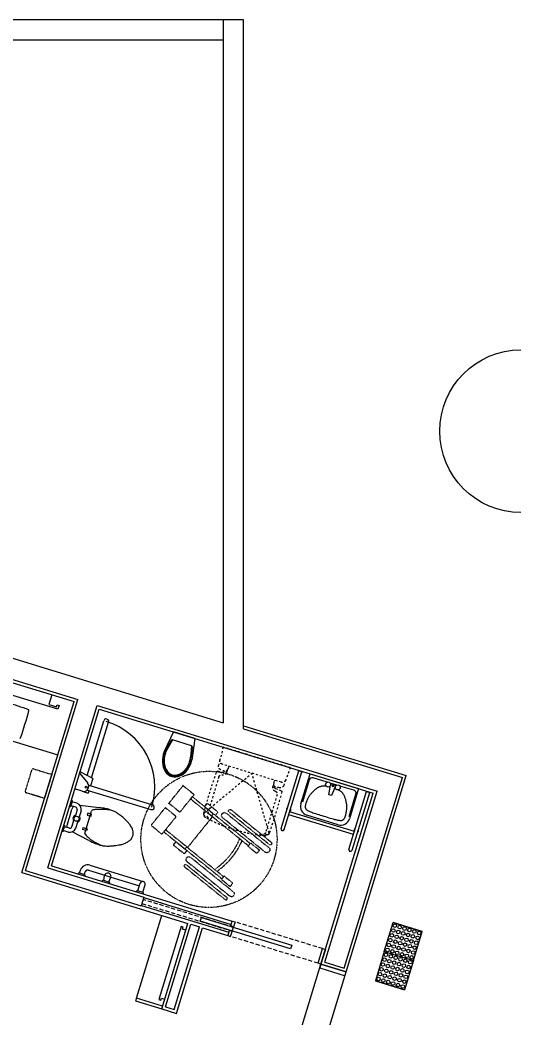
# Model space of a CAD drawing. Header units: millimetres. Extents: x -7718 to 414843, y 91724 to 341395.
# Drawn here: x 188850 to 193715, y 231889 to 241709 of the extents above; entities that cross this region are included whole.
import ezdxf

# ---------------------------------------------------------------- set-up
doc = ezdxf.new("R2010")
doc.units = ezdxf.units.MM
doc.header["$LTSCALE"] = 200
doc.header["$MEASUREMENT"] = 0
for name, pattern in [('H0', [0.3, 0.2, -0.1]), ('HIDDEN', [2, 1, -1]), ('HIDDEN2', [0.188, 0.125, -0.063])]:
    doc.linetypes.add(name, pattern=pattern)
doc.layers.add('e-plan', color=9, linetype='CONTINUOUS')

msp = doc.modelspace()

# ---------------------------------------------------------------- linework, layer by layer
at = {"layer": 'e-plan'}
for p, q in [((190852.6, 241708.6), (168702.6, 241708.6)), ((190852.6, 241708.6), (190852.6, 234794.3)), ((191052.6, 241708.6), (190852.6, 241708.6)), ((191052.6, 234733.1), (191052.6, 241708.6)), ((190852.6, 241508.6), (168702.6, 241508.6)), ((182976.3, 237202.3), (190852.6, 234794.3)), ((182976.3, 237202.3), (190852.6, 234794.3)), ((187431.5, 235631.1), (189420.7, 235022.9)), ((187451.4, 235593.6), (189383.2, 235003)), ((189223.8, 234926.3), (187473.7, 235461.3)), ((187290.6, 235067.6), (189222.4, 234477)), ((188868.6, 233319.9), (189383.2, 235003)), ((188906.1, 233339.8), (189420.7, 235022.9)), ((189163.2, 235070.2), (189134, 234974.6)), ((189123.7, 233367.4), (189611.9, 234964.4)), ((189134, 234974.6), (189210.5, 234951.2)), ((189161.1, 233387.3), (189631.8, 234927)), ((189210.5, 234951.2), (189216.4, 234970.4)), ((189216.4, 234970.4), (189235.5, 234964.5)), ((189235.5, 234964.5), (189223.8, 234926.3)), ((189611.9, 234964.4), (192366.1, 234122.4)), ((189631.8, 234927), (192328.6, 234102.5)), ((190363.4, 234703.3), (190269.7, 234510.6, 0)), ((190573.8, 234639), (190363.4, 234703.3)), ((191052.6, 234764.5), (192653.3, 234275.1)), ((191052.6, 234733.1), (192615.8, 234255.2)), ((190340.1, 234620.1, 0), (190290.8, 234530.1, 0)), ((190351.4, 234625.7, 0), (190297.1, 234526.7, 0)), ((190538.9, 234568.3, 0), (190352.7, 234625.3, 0)), ((190573.8, 234639), (190543.7, 234426.8, 0)), ((190540.3, 234567.9, 0), (190529.9, 234455.5, 0)), ((190546.5, 234557, 0), (190537.1, 234454.8, 0)), ((192042.8, 232380.8), (192615.8, 234255.2)), ((192062.7, 232343.4), (192653.3, 234275.1)), ((191814, 232419.4), (192328.6, 234102.5)), ((191851.5, 232439.3), (192366.1, 234122.4)), ((188868.6, 233319.9), (190503.9, 232820)), ((188906.1, 233339.8), (190044.1, 232991.9)), ((189123.7, 233367.4), (190070.4, 233078)), ((189161.1, 233387.3), (190939.8, 232843.5)), ((190070.4, 233078), (190044.1, 232991.9)), ((190068.9, 233073.2), (190929.6, 232810.1)), ((190045.5, 232996.7), (190906.2, 232733.6)), ((189997.2, 232086), (190245.7, 232898.9)), ((190625.2, 232840.4), (190636.9, 232878.6)), ((191514.5, 232568.5), (190625.2, 232840.4)), ((190636.9, 232878.6), (191526.2, 232606.7)), ((190925.2, 232795.7), (190939.8, 232843.5)), ((190939.8, 232843.5), (190968.5, 232834.8)), ((190968.5, 232834.8), (190953.9, 232786.9)), ((192437.3, 232542.6), (192525, 232829.5)), ((192525, 232829.5), (192811.9, 232741.7)), ((192811.9, 232741.7), (192525, 232829.5)), ((192525, 232829.5), (192811.9, 232741.7)), ((190436.7, 232788.2), (190217.4, 232071)), ((190246.6, 231978.4), (190503.9, 232820)), ((190284.1, 231998.3), (190532.6, 232811.2)), ((190370.1, 231972), (190618.7, 232784.9)), ((190390.1, 231934.5), (190647.3, 232776.1)), ((190455.8, 232782.4), (190436.7, 232788.2)), ((190450, 232763.2), (190455.8, 232782.4)), ((190483.4, 232753), (190450, 232763.2)), ((190532.6, 232811.2), (190618.7, 232784.9)), ((190647.3, 232776.1), (190896, 232700.1)), ((190910.6, 232747.9), (190896, 232700.1)), ((190939.3, 232739.1), (190910.6, 232747.9)), ((190924.7, 232691.3), (190939.3, 232739.1)), ((190953.9, 232786.9), (190925.2, 232795.7)), ((192724.2, 232454.9), (192811.9, 232741.7)), ((190896, 232700.1), (190924.7, 232691.3)), ((191526.2, 232606.7), (191514.5, 232568.5)), ((191785.4, 232428.2), (191829.2, 232571.6)), ((191857.9, 232562.8), (191814, 232419.4)), ((191829.2, 232571.6), (191857.9, 232562.8)), ((192437.3, 232542.6), (192349.6, 232255.7)), ((192437.3, 232542.6), (192724.2, 232454.9)), ((192437.3, 232542.6), (192724.2, 232454.9)), ((191851.5, 232439.3), (192042.8, 232380.8)), ((192724.2, 232454.9), (192636.5, 232168)), ((191457.3, 231252.7), (191814, 232419.4)), ((191706, 231176.7), (192062.7, 232343.4)), ((191814, 232419.4), (191785.4, 232428.2)), ((191814, 232419.4), (191802.3, 232381.2)), ((191802.3, 232381.2), (192051, 232305.1)), ((191814, 232419.4), (192062.7, 232343.4)), ((192062.7, 232343.4), (191814, 232419.4)), ((192051, 232305.1), (192062.7, 232343.4)), ((192349.6, 232255.7), (192636.5, 232168)), ((192636.5, 232168), (192349.6, 232255.7)), ((192349.6, 232255.7), (192636.5, 232168)), ((189997.2, 232086), (189988.4, 232057.3)), ((189988.4, 232057.3), (190246.6, 231978.4)), ((190255.4, 232007.1), (189997.2, 232086)), ((190217.4, 232071), (190236.5, 232065.1)), ((190236.5, 232065.1), (190242.4, 232084.3)), ((190242.4, 232084.3), (190275.9, 232074)), ((190246.6, 231978.4), (190255.4, 232007.1)), ((190246.6, 231978.4), (190390.1, 231934.5)), ((190284.1, 231998.3), (190370.1, 231972))]:
    msp.add_line(p, q, dxfattribs=at)
at = {"layer": 'e-plan', "ltscale": 400}
for p, q in [((189511, 234275.2), (189675.8, 234814.2)), ((189556.1, 234251.9), (189723.6, 234799.6)), ((189567.4, 234246.1), (189443.3, 234310.2)), ((189438.9, 234295.8), (189517.1, 234200.4)), ((189567.4, 234246.1), (189545.5, 234174.3)), ((189463.8, 234120.9), (189392.1, 234142.8)), ((189463.8, 234120.9), (189523.6, 234102.6)), ((189512.5, 234132.1), (190140.5, 233940.1)), ((189530.9, 234126.5), (189523.6, 234102.6)), ((189527.1, 234180), (190155.2, 233988)), ((189363.9, 234016.5), (189352.2, 233978.3)), ((189366.9, 234026.1), (189358.8, 234033.8)), ((189363.9, 234016.5), (189366.9, 234026.1)), ((189411.8, 234001.9), (189363.9, 234016.5)), ((189338.3, 233966.9), (189349.3, 233968.7)), ((189340.3, 233870.8), (189362.2, 233942.5)), ((189349.3, 233968.7), (189352.2, 233978.3)), ((189352.2, 233978.3), (189372.6, 233972.1)), ((189400.1, 233963.7), (189372.6, 233972.1)), ((189413.3, 233938.7), (189392.5, 233870.5)), ((189451.6, 233927), (189430.8, 233858.8)), ((189439.8, 233983.5), (189629.1, 233960.3)), ((189522, 233815.3), (189555.6, 233925.2)), ((189318.4, 233799.1), (189340.3, 233870.8)), ((189361.8, 233770.1), (189383.7, 233841.8)), ((189400.1, 233758.4), (189422, 233830.2)), ((189488.4, 233705.3), (189522, 233815.3)), ((189518.2, 233905.3), (189512.3, 233886.2)), ((189512.3, 233886.2), (189550.6, 233874.5)), ((189556.4, 233893.6), (189518.2, 233905.3)), ((189550.6, 233874.5), (189556.4, 233893.6)), ((189274.4, 233723.7), (189263.4, 233721.8)), ((189277.3, 233733.2), (189274.4, 233723.7)), ((189277.3, 233733.2), (189289, 233771.5)), ((189325.1, 233718.6), (189277.3, 233733.2)), ((189283.8, 233788.7), (189291.9, 233781)), ((189291.9, 233781), (189289, 233771.5)), ((189289, 233771.5), (189309.4, 233765.2)), ((189336.8, 233756.8), (189309.4, 233765.2)), ((189529.7, 233635.1), (189363.7, 233719.8)), ((189468.5, 233742.7), (189474.3, 233761.9)), ((189506.7, 233731.1), (189468.5, 233742.7)), ((189474.3, 233761.9), (189512.6, 233750.2)), ((189512.6, 233750.2), (189506.7, 233731.1)), ((189437.3, 233316), (189445.4, 233342.3)), ((189485.1, 233301.3), (189493.2, 233327.6)), ((189524.4, 233344.2), (189685.1, 233295.1)), ((189539, 233392.1), (190065, 233231.3)), ((189437.3, 233316), (189485.1, 233301.3)), ((189673.1, 233243.9), (189727.5, 233227.3)), ((189676.4, 233242.9), (189684.3, 233292.7)), ((189685.1, 233295.1), (189746.2, 233276.4)), ((189724.2, 233228.3), (189745.5, 233274)), ((189746.2, 233276.4), (190026.4, 233190.7)), ((190011.1, 233140.5), (190033.8, 233214.7)), ((190011.1, 233140.5), (190058.9, 233125.9)), ((190058.9, 233125.9), (190081.6, 233200))]:
    msp.add_line(p, q, dxfattribs=at)
at = {"layer": 'e-plan', "linetype": 'HIDDEN', "ltscale": 0.1, "extrusion": (0, 0, -1)}
for p, q in [((190851.1, 234554.2), (190819.7, 234428.1)), ((191511, 234352.5), (190851.1, 234554.2)), ((190819.7, 234428.1), (190806, 234373.3)), ((190856.3, 234303.6), (190797.8, 234316.3)), ((191423.4, 234208.8), (190843.4, 234386.1)), ((190885.3, 234301.6), (190908.7, 234366.2)), ((190890.8, 234322.7), (190906.8, 234366.8)), ((191511, 234352.5), (191466.5, 234230.3)), ((190661.6, 233903.5), (191133.4, 234297.5)), ((190809.1, 234262.8), (190694.7, 233888.7)), ((190843.9, 234278.7), (190838.3, 234279.9)), ((191304.2, 233707.1), (191133.4, 234297.5)), ((191341.4, 234162.2), (191358.1, 234228.8)), ((191348.6, 234182.8), (191360.1, 234228.3)), ((191466.5, 234230.3), (191447.2, 234177.3)), ((191362.9, 234120), (191368.2, 234117.9)), ((191366.6, 234147.6), (191422.2, 234125.4)), ((191382.9, 234087.3), (191268.5, 233713.3))]:
    msp.add_line(p, q, dxfattribs=at)
at = {"layer": 'e-plan', "linetype": 'HIDDEN2', "ltscale": 0.005}
for p, q in [((188903.4, 234117.6), (188969.7, 234334.7)), ((188982.2, 234341.3), (189163.9, 234285.8)), ((189163.9, 234285.8), (189091.7, 234049.6)), ((189091.7, 234049.6), (188910, 234105.1))]:
    msp.add_line(p, q, dxfattribs=at)
at = {"layer": 'e-plan', "linetype": 'Continuous'}
for p, q in [((191421.5, 233752.4), (191595.4, 234321.4)), ((191452.1, 233743.1), (191626, 234312.1)), ((191627.9, 234311.5), (191593.5, 234322)), ((191616.4, 233996.1), (191707, 234292.5)), ((191699, 234232.2), (191631.8, 234012.3)), ((191707, 234292.5), (192185.2, 234146.3)), ((191874.3, 234210), (191736.5, 234252.2)), ((191969.9, 234180.8), (191904.7, 234200.7)), ((191721.8, 234102.4), (191716.5, 234096.2)), ((191727.4, 234108.5), (191721.8, 234102.4)), ((191733.4, 234114.5), (191727.4, 234108.5)), ((191739.5, 234120.4), (191733.4, 234114.5)), ((191745.7, 234126.1), (191739.5, 234120.4)), ((191752, 234131.5), (191745.7, 234126.1)), ((191758.2, 234136.6), (191752, 234131.5)), ((191764.3, 234141.4), (191758.2, 234136.6)), ((191770.2, 234145.7), (191764.3, 234141.4)), ((191775.7, 234149.5), (191770.2, 234145.7)), ((191780.9, 234152.9), (191775.7, 234149.5)), ((191785.7, 234155.7), (191780.9, 234152.9)), ((191790.2, 234158.2), (191785.7, 234155.7)), ((191794.6, 234160.3), (191790.2, 234158.2)), ((191798.8, 234162.2), (191794.6, 234160.3)), ((191803, 234163.8), (191798.8, 234162.2)), ((191807.1, 234165.2), (191803, 234163.8)), ((191811.4, 234166.5), (191807.1, 234165.2)), ((191815.8, 234167.8), (191811.4, 234166.5)), ((191820.4, 234168.9), (191815.8, 234167.8)), ((191825.3, 234169.9), (191820.4, 234168.9)), ((191830.4, 234170.7), (191825.3, 234169.9)), ((191836, 234171.2), (191830.4, 234170.7)), ((191841.9, 234171.4), (191836, 234171.2)), ((191848.4, 234171.2), (191841.9, 234171.4)), ((191855.3, 234170.5), (191848.4, 234171.2)), ((191862.8, 234169.4), (191855.3, 234170.5)), ((191866.9, 234168.6), (191862.8, 234169.4)), ((191890.5, 234085.6), (191906, 234160.8)), ((191897.3, 234161), (191890.6, 234162.9)), ((191905.5, 234158.6), (191897.3, 234161)), ((191902.5, 234166.6), (191899.6, 234167.5)), ((191963.8, 234177.1), (191907.8, 234194.3)), ((191946.6, 234148.4), (191917.3, 234077.4)), ((191953.9, 234143.7), (191945.7, 234146.3)), ((191955.6, 234150.4), (191952.6, 234151.3)), ((191960.5, 234141.5), (191953.9, 234143.7)), ((191987.1, 234131.4), (191983.3, 234133)), ((191994, 234128.1), (191987.1, 234131.4)), ((192000.1, 234124.8), (191994, 234128.1)), ((192005.6, 234121.4), (192000.1, 234124.8)), ((192138.1, 234129.4), (192000.4, 234171.5)), ((192010.4, 234117.9), (192005.6, 234121.4)), ((192014.7, 234114.4), (192010.4, 234117.9)), ((192018.6, 234110.8), (192014.7, 234114.4)), ((192022, 234107.3), (192018.6, 234110.8)), ((192025.2, 234103.7), (192022, 234107.3)), ((192028.2, 234100.2), (192025.2, 234103.7)), ((192089.3, 233548.3), (192263.2, 234117.3)), ((192185.2, 234146.3), (192094.5, 233849.9)), ((192119.9, 233538.9), (192293.8, 234107.9)), ((192261.3, 234117.8), (192295.7, 234107.3)), ((191667, 234007), (191665.6, 234002.5)), ((191668.6, 234011.6), (191667, 234007)), ((191670.2, 234016.2), (191668.6, 234011.6)), ((191671.9, 234020.9), (191670.2, 234016.2)), ((191673.7, 234025.6), (191671.9, 234020.9)), ((191675.6, 234030.3), (191673.7, 234025.6)), ((191677.7, 234035), (191675.6, 234030.3)), ((191679.9, 234039.8), (191677.7, 234035)), ((191682.3, 234044.8), (191679.9, 234039.8)), ((191684.9, 234049.8), (191682.3, 234044.8)), ((191687.8, 234055), (191684.9, 234049.8)), ((191690.9, 234060.4), (191687.8, 234055)), ((191694.4, 234066.1), (191690.9, 234060.4)), ((191698.2, 234071.9), (191694.4, 234066.1)), ((191702.3, 234077.8), (191698.2, 234071.9)), ((191706.7, 234083.9), (191702.3, 234077.8)), ((191711.5, 234090.1), (191706.7, 234083.9)), ((191716.5, 234096.2), (191711.5, 234090.1)), ((191917.3, 234077.4), (191890.5, 234085.6)), ((192030.9, 234096.8), (192028.2, 234100.2)), ((192033.6, 234093.2), (192030.9, 234096.8)), ((192036.2, 234089.6), (192033.6, 234093.2)), ((192038.6, 234085.7), (192036.2, 234089.6)), ((192041.1, 234081.5), (192038.6, 234085.7)), ((192043.5, 234076.9), (192041.1, 234081.5)), ((192045.8, 234071.9), (192043.5, 234076.9)), ((192048.3, 234066.2), (192045.8, 234071.9)), ((192050.7, 234059.9), (192048.3, 234066.2)), ((192053.1, 234053.1), (192050.7, 234059.9)), ((192055.5, 234045.7), (192053.1, 234053.1)), ((192057.8, 234038), (192055.5, 234045.7)), ((192060, 234030), (192057.8, 234038)), ((192062, 234021.8), (192060, 234030)), ((192063.8, 234013.5), (192062, 234021.8)), ((192065.3, 234005.2), (192063.8, 234013.5)), ((192066.6, 233997), (192065.3, 234005.2)), ((192090.8, 233871.9), (192158.1, 234091.9)), ((192143.1, 233724.2), (191505.9, 233919)), ((191659.8, 233973.2), (191659.7, 233971.1)), ((191659.7, 233971.1), (191659.8, 233969.1)), ((191659.9, 233975.5), (191659.8, 233973.2)), ((191659.8, 233969.1), (191659.8, 233967.1)), ((191659.8, 233967.1), (191659.9, 233965.1)), ((191660.1, 233977.9), (191659.9, 233975.5)), ((191659.9, 233965.1), (191659.9, 233963.2)), ((191659.9, 233963.2), (191660.1, 233961.2)), ((191660.4, 233980.6), (191660.1, 233977.9)), ((191660.1, 233961.2), (191660.2, 233959.3)), ((191660.2, 233959.3), (191660.5, 233957.3)), ((191660.8, 233983.5), (191660.4, 233980.6)), ((191660.5, 233957.3), (191660.9, 233955.4)), ((191661.4, 233986.7), (191660.8, 233983.5)), ((191660.9, 233955.4), (191661.4, 233953.5)), ((191662.2, 233990.2), (191661.4, 233986.7)), ((191661.4, 233953.5), (191662, 233951.6)), ((191662, 233951.6), (191662.9, 233949.8)), ((191663.2, 233994.1), (191662.2, 233990.2)), ((191662.9, 233949.8), (191663.9, 233947.9)), ((191664.3, 233998.2), (191663.2, 233994.1)), ((191663.9, 233947.9), (191665.1, 233946.1)), ((191665.6, 234002.5), (191664.3, 233998.2)), ((191665.1, 233946.1), (191666.6, 233944.2)), ((191666.6, 233944.2), (191668.4, 233942.3)), ((191668.4, 233942.3), (191670.5, 233940.3)), ((191670.5, 233940.3), (191672.9, 233938.3)), ((191672.9, 233938.3), (191675.6, 233936.1)), ((191675.6, 233936.1), (191678.7, 233933.9)), ((191678.7, 233933.9), (191682.4, 233931.5)), ((191682.4, 233931.5), (191686.7, 233928.9)), ((191686.7, 233928.9), (191691.8, 233926.2)), ((191691.8, 233926.2), (191697.9, 233923.2)), ((191697.9, 233923.2), (191705.1, 233920)), ((191705.1, 233920), (191713.5, 233916.6)), ((191713.5, 233916.6), (191723.4, 233912.8)), ((191723.4, 233912.8), (191734.7, 233908.8)), ((191734.7, 233908.8), (191747.4, 233904.5)), ((192061, 233899.7), (192062.3, 233905.9)), ((192062.3, 233905.9), (192063.6, 233912.5)), ((192063.6, 233912.5), (192064.8, 233919.5)), ((192064.8, 233919.5), (192065.9, 233926.7)), ((192065.9, 233926.7), (192066.9, 233934.2)), ((192067.5, 233988.9), (192066.6, 233997)), ((192066.9, 233934.2), (192067.7, 233941.7)), ((192068.2, 233980.8), (192067.5, 233988.9)), ((192067.7, 233941.7), (192068.3, 233949.4)), ((192068.6, 233972.8), (192068.2, 233980.8)), ((192068.3, 233949.4), (192068.7, 233957.1)), ((192068.8, 233965), (192068.6, 233972.8)), ((192068.7, 233957.1), (192068.8, 233965)), ((192133.7, 233693.6), (191496.5, 233888.4)), ((191982.2, 233790.1), (191676.1, 233883.7)), ((191747.4, 233904.5), (191761.2, 233900)), ((191761.2, 233900), (191775.9, 233895.2)), ((191775.9, 233895.2), (191791.5, 233890.3)), ((191791.5, 233890.3), (191807.6, 233885.4)), ((191807.6, 233885.4), (191824.1, 233880.3)), ((191824.1, 233880.3), (191840.8, 233875.2)), ((191840.8, 233875.2), (191857.5, 233870.1)), ((191857.5, 233870.1), (191874.1, 233865)), ((191874.1, 233865), (191890.2, 233860.2)), ((191890.2, 233860.2), (191905.8, 233855.5)), ((191905.8, 233855.5), (191920.7, 233851.2)), ((191920.7, 233851.2), (191934.7, 233847.2)), ((191934.7, 233847.2), (191947.6, 233843.7)), ((191947.6, 233843.7), (191959.3, 233840.7)), ((191959.3, 233840.7), (191969.5, 233838.3)), ((191969.5, 233838.3), (191978.4, 233836.5)), ((191978.4, 233836.5), (191986.2, 233835.1)), ((191986.2, 233835.1), (191992.9, 233834.1)), ((191992.9, 233834.1), (191998.7, 233833.5)), ((191998.7, 233833.5), (192003.7, 233833.3)), ((192003.7, 233833.3), (192008, 233833.2)), ((192008, 233833.2), (192011.9, 233833.3)), ((192011.9, 233833.3), (192015.4, 233833.6)), ((192015.4, 233833.6), (192018.5, 233833.9)), ((192018.5, 233833.9), (192021.3, 233834.4)), ((192021.3, 233834.4), (192023.9, 233835)), ((192023.9, 233835), (192026.1, 233835.7)), ((192026.1, 233835.7), (192028.2, 233836.6)), ((192028.2, 233836.6), (192030.1, 233837.5)), ((192030.1, 233837.5), (192031.8, 233838.6)), ((192031.8, 233838.6), (192033.4, 233839.8)), ((192033.4, 233839.8), (192034.9, 233841)), ((192034.9, 233841), (192036.3, 233842.4)), ((192036.3, 233842.4), (192037.6, 233843.9)), ((192037.6, 233843.9), (192038.8, 233845.4)), ((192038.8, 233845.4), (192040, 233847)), ((192040, 233847), (192041.2, 233848.6)), ((192041.2, 233848.6), (192042.3, 233850.2)), ((192042.3, 233850.2), (192043.5, 233851.8)), ((192043.5, 233851.8), (192044.6, 233853.4)), ((192044.6, 233853.4), (192045.7, 233855.1)), ((192045.7, 233855.1), (192046.8, 233856.7)), ((192046.8, 233856.7), (192047.9, 233858.5)), ((192047.9, 233858.5), (192049, 233860.3)), ((192049, 233860.3), (192050, 233862.1)), ((192050, 233862.1), (192050.9, 233864.1)), ((192050.9, 233864.1), (192051.9, 233866.2)), ((192051.9, 233866.2), (192052.7, 233868.4)), ((192052.7, 233868.4), (192053.6, 233870.8)), ((192053.6, 233870.8), (192054.5, 233873.6)), ((192054.5, 233873.6), (192055.4, 233876.7)), ((192055.4, 233876.7), (192056.4, 233880.2)), ((192056.4, 233880.2), (192057.4, 233884.2)), ((192057.4, 233884.2), (192058.5, 233888.8)), ((192058.5, 233888.8), (192059.7, 233894)), ((192059.7, 233894), (192061, 233899.7))]:
    msp.add_line(p, q, dxfattribs=at)
at = {"layer": 'e-plan', "linetype": 'HIDDEN', "ltscale": 0.001}
for p, q in [((190455.8, 234175.3), (190315.9, 234001.9)), ((190564.2, 234087.8), (190455.8, 234175.3)), ((190564.2, 234087.8), (190424.2, 233914.5)), ((190745.9, 233869.6), (190529.2, 234044.5)), ((190763.4, 233891.2), (190546.7, 234066.2)), ((190280.9, 233958.6), (190141, 233785.3)), ((190389.2, 233871.1), (190280.9, 233958.6)), ((190424.2, 233914.5), (190315.9, 234001.9)), ((190685.5, 233994.3), (190672.4, 233978.1)), ((190674, 233963.4), (190766.1, 233889)), ((190792.3, 233921.6), (190700.2, 233995.9)), ((190780.8, 233890.6), (190793.9, 233906.9)), ((190909.2, 233916.7), (191306.9, 233595.6)), ((191324.4, 233617.3), (190926.7, 233938.4)), ((190249.3, 233697.8), (190389.2, 233871.1)), ((190501, 233566.2), (190745.9, 233869.6)), ((190745.9, 233869.6), (191100.2, 233583.5)), ((191117.7, 233605.2), (190763.4, 233891.2)), ((190845.9, 233860.4), (191265.2, 233521.9)), ((191300.2, 233565.2), (190880.8, 233903.8)), ((190141, 233785.3), (190249.3, 233697.8)), ((190483.5, 233544.5), (190266.8, 233719.5)), ((190501, 233566.2), (190284.3, 233741.1)), ((190366.3, 233598.9), (190379.4, 233615.1)), ((190394.1, 233616.7), (190486.2, 233542.4)), ((190460, 233509.9), (190367.9, 233584.2)), ((190487.8, 233527.7), (190474.6, 233511.4)), ((190837.9, 233258.5), (190483.5, 233544.5)), ((190501, 233566.2), (190855.4, 233280.1)), ((191095.9, 233578.1), (191122.1, 233610.6)), ((191182.5, 233508.1), (191095.9, 233578.1)), ((191122.1, 233610.6), (191208.8, 233540.6)), ((191208.8, 233540.6), (191182.5, 233508.1)), ((190915.4, 233088.5), (190496, 233427.1)), ((190531, 233470.4), (190950.4, 233131.8)), ((190869.6, 233053.9), (190471.9, 233375)), ((190489.4, 233396.6), (190887.1, 233075.6)), ((190859.7, 233285.5), (190833.5, 233253)), ((190833.5, 233253), (190920.2, 233183.1)), ((190946.4, 233215.6), (190859.7, 233285.5)), ((190920.2, 233183.1), (190946.4, 233215.6))]:
    msp.add_line(p, q, dxfattribs=at)
at = {"layer": 'e-plan', "linetype": 'H0'}
for p, q in [((190063.1, 233054.1), (190051.4, 233015.8)), ((190952.5, 232782.2), (190063.1, 233054.1)), ((190051.4, 233015.8), (190940.8, 232743.9)), ((191829.2, 232571.6), (190968.5, 232834.8)), ((190940.8, 232743.9), (190952.5, 232782.2)), ((191785.4, 232428.2), (190924.7, 232691.3))]:
    msp.add_line(p, q, dxfattribs=at)
at = {"layer": 'e-plan', "ltscale": 0.5}
msp.add_circle((193783.1, 237662.8), 800, dxfattribs=at)
at = {"layer": 'e-plan', "linetype": 'HIDDEN', "ltscale": 0.001}
msp.add_circle((190711.5, 233646.8), 670, dxfattribs=at)
at = {"layer": 'e-plan', "linetype": 'Continuous'}
for centre, radius in [((191883.9, 234186.9), 25), ((191931.7, 234172.3), 8), ((191979.5, 234157.7), 25)]:
    msp.add_circle(centre, radius, dxfattribs=at)
at = {"layer": 'e-plan', "ltscale": 400}
for centre, radius in [((189502.3, 234161.4), 10), ((189407.2, 233850.3), 25)]:
    msp.add_circle(centre, radius, dxfattribs=at)
at = {"layer": 'e-plan'}
for centre in [(192527, 232750.4), (192541.6, 232798.2), (192574.8, 232735.8), (192589.4, 232783.6), (192622.6, 232721.2), (192637.2, 232769), (192685, 232754.4), (192732.9, 232739.8), (192780.7, 232725.1), (192497.7, 232654.8), (192512.4, 232702.6), (192545.6, 232640.2), (192560.2, 232688), (192593.4, 232625.6), (192608, 232673.4), (192655.8, 232658.8), (192670.4, 232706.6), (192703.6, 232644.1), (192718.2, 232692), (192751.4, 232629.5), (192766, 232677.3), (192468.5, 232559.2), (192483.1, 232607), (192516.3, 232544.5), (192530.9, 232592.4), (192564.1, 232529.9), (192578.7, 232577.7), (192611.9, 232515.3), (192626.6, 232563.1), (192641.2, 232610.9), (192674.4, 232548.5), (192689, 232596.3), (192722.2, 232533.9), (192736.8, 232581.7), (192424.6, 232415.7), (192439.3, 232463.5), (192453.9, 232511.4), (192487.1, 232448.9), (192501.7, 232496.7), (192534.9, 232434.3), (192549.5, 232482.1), (192582.7, 232419.7), (192597.3, 232467.5), (192645.1, 232452.9), (192659.8, 232500.7), (192693, 232438.3), (192707.6, 232486.1), (192395.4, 232320.1), (192410, 232367.9), (192457.8, 232353.3), (192472.5, 232401.1), (192505.7, 232338.7), (192520.3, 232386.5), (192553.5, 232324), (192568.1, 232371.9), (192615.9, 232357.2), (192630.5, 232405.1), (192663.7, 232342.6), (192678.3, 232390.4), (192380.8, 232272.3), (192428.6, 232257.7), (192443.2, 232305.5), (192476.4, 232243), (192491, 232290.9), (192524.2, 232228.4), (192538.9, 232276.2), (192586.7, 232261.6), (192601.3, 232309.4), (192634.5, 232247), (192649.1, 232294.8), (192572, 232213.8), (192619.9, 232199.2)]:
    msp.add_circle(centre, 17.5, dxfattribs=at)
for centre, radius, start, end in [((187351, 230480.2), 4716.4, 70.35917, 72.99906), ((184073.3, 236255.3), 5047, 341.3852, 344.61292), ((188934.6, 234917.5), 5, 344.61292, 70.35917), ((189502.3, 234161.4), 675, 343, 73), ((188851.5, 234645.9), 5, 255.63895, 341.3852)]:
    msp.add_arc(centre, radius, start, end, dxfattribs=at)
at = {"layer": 'e-plan', "ltscale": 400}
for centre, radius, start, end in [((189699.7, 234806.9), 25, 342.99978, 163), ((189478.4, 234168.7), 50, 253, 39.34568), ((189804.7, 233807.3), 462.7, 159.12472, 163), ((189394.2, 233944.5), 20, 343, 73), ((189394.2, 233944.5), 60, 343, 73), ((189567.4, 233921.6), 12.3, 118, 163), ((189587.3, 233884.2), 54.8, 97.0722, 118), ((189616.5, 233649.5), 291.3, 93.55605, 97.0722), ((189633.4, 233377.6), 563.7, 91.02862, 93.55605), ((189642.3, 232877.2), 1064.2, 88.9454, 91.02862), ((189532.6, 233191.5), 774.8, 77.76364, 82.84658), ((189646.7, 233113.5), 827.8, 86.58336, 88.9454), ((189681.5, 233695.9), 244.3, 77.39871, 86.58336), ((189603.3, 233517.4), 441.4, 71.02767, 77.76364), ((189648.1, 233647.7), 303.5, 64.25384, 71.02767), ((189687.4, 233729.3), 212.9, 56.16389, 64.25384), ((189552.2, 233527.5), 455.9, 54.56505, 56.16389), ((190147.8, 233964), 25, 253, 73), ((189407.2, 233850.3), 35, 107.8499, 218.1501), ((189407.2, 233850.3), 35, 287.8499, 38.1501), ((189232.8, 233078.7), 1006.7, 53.48917, 54.56505), ((189497.1, 233435.8), 562.4, 49.03751, 53.48917), ((189284.4, 233190.8), 886.9, 45.49272, 49.03751), ((189753.8, 233668.4), 217.3, 36.1301, 45.49272), ((189760.8, 233663.8), 462.7, 163, 167.33828), ((189342.7, 233776), 60, 253, 343), ((189342.7, 233776), 20, 253, 343), ((189708.7, 233635.4), 273.1, 27.78082, 36.1301), ((189804.4, 233685.8), 165, 16.69007, 27.78082), ((189883.3, 233709.5), 82.6, 0.99006, 16.69007), ((189858, 233709.1), 107.9, 352.46232, 0.99006), ((189491.8, 233704.3), 3.54, 163, 216.1301), ((189629.8, 233805), 174.4, 216.1301, 223.43252), ((189847.9, 234011.5), 474.7, 223.43252, 226.43495), ((189729.4, 233886.9), 302.8, 226.43495, 230.19466), ((189879.6, 234326.4), 774.8, 243.15342, 248.23636), ((189879.6, 234326.4), 774.8, 243.15342, 248.23636), ((189685.6, 233834.3), 234.4, 230.19466, 237.0546), ((189883.9, 234140.4), 599.2, 237.0546, 241.34346), ((189758.3, 233910.6), 337.2, 241.34346, 248.6013), ((189777.4, 233859.9), 273.1, 289.8699, 298.21918), ((189828.5, 233764.6), 165, 298.21918, 309.30993), ((189880.7, 233700.9), 82.6, 309.30993, 325.00994), ((189859.9, 233715.4), 107.9, 325.00994, 333.53768), ((189878.1, 233706.4), 87.7, 333.53768, 343), ((189878.1, 233706.4), 87.7, 343, 352.46232), ((189756, 234016.8), 441.4, 248.23636, 254.97233), ((189720.2, 233883.7), 303.5, 254.97233, 261.74616), ((189707.2, 233794), 212.9, 261.74616, 269.83611), ((189707.2, 233794), 212.9, 261.74616, 269.83611), ((189707.2, 233794), 212.9, 261.74616, 269.83611), ((189707.9, 234036.9), 455.9, 269.83611, 271.43495), ((189707.9, 234036.9), 455.9, 269.83611, 271.43495), ((189707.9, 234036.9), 455.9, 269.83611, 271.43495), ((189694.1, 234587.6), 1006.7, 271.43495, 272.51083), ((189694.1, 234587.6), 1006.7, 271.43495, 272.51083), ((189713.6, 234143.7), 562.4, 272.51083, 276.96249), ((189674.2, 234465.8), 886.9, 276.96249, 280.50728), ((189796.3, 233807.4), 217.3, 280.50728, 289.8699), ((189433.7, 233304), 12.5, 73, 163), ((189517.1, 233320.3), 75, 73, 163), ((189517.1, 233320.3), 25, 73, 163), ((189481.5, 233289.4), 12.5, 343, 73), ((189669.5, 233231.9), 12.5, 73, 163), ((189714.9, 233283.4), 32, 343, 163), ((189723.8, 233215.3), 12.5, 343, 73), ((190057.7, 233207.3), 25, 343, 163), ((190007.4, 233128.6), 12.5, 73, 163), ((190055.3, 233114), 12.5, 343, 73)]:
    msp.add_arc(centre, radius, start, end, dxfattribs=at)
at = {"layer": 'e-plan', "linetype": 'HIDDEN', "ltscale": 0.1, "extrusion": (0, 0, -1)}
for centre, radius, start, end in [((-190853.6, 234419.6), 35, 287, 14), ((-195881.5, 232524.8), 5398.9, 14.79569, 19.30698), ((-190795.7, 234306.5), 10, 19.30698, 102.23636), ((-190841, 234364.6), 36, 291.46103, 14), ((-191742.5, 236657.8), 2500, 290.49985, 291.46103), ((-190851.5, 234313.9), 36, 199.8624, 282.23636), ((-190862.6, 234332.9), 30, 199.8624, 282.23636), ((-190873.9, 234334.8), 20, 199.8624, 290.49985), ((-190833, 234255.5), 25, 17, 102.23636), ((-191433.6, 234242.3), 35, 200, 287), ((-186205.8, 235483), 5398.9, 194.69302, 199.20431), ((-191376.3, 234153.4), 36, 291.76364, 14.13759), ((-191377.7, 234175.5), 30, 291.76364, 14.13759), ((-191369.4, 234183.4), 20, 283.50015, 14.13759), ((-191948.3, 236594.8), 2500, 282.53896, 283.50015), ((-191358.9, 234094.7), 25, 111.76364, 197), ((-191413.4, 234189.6), 36, 200, 282.53896), ((-191418.5, 234116.1), 10, 111.76364, 194.69302), ((-190698.3, 233893.8), 38, 299.59165, 14.79569), ((-190670.4, 233891.5), 10, 300.64493, 355.27007), ((-191311.7, 234973.8), 1268, 298.49576, 300.64493), ((-191311.7, 234973.8), 1280, 290.91, 299.59165), ((-190718.6, 233881.4), 25, 298.49576, 17), ((-191454.4, 235347.5), 1680, 283.09, 290.91), ((-191363.8, 234957.9), 1280, 274.40835, 283.09), ((-191244.6, 233720.6), 25, 197, 275.50424), ((-191363.8, 234957.9), 1268, 273.35507, 275.50424), ((-191268.4, 233719.6), 38, 199.20431, 274.40835), ((-191290.2, 233702), 10, 218.72993, 273.35507)]:
    msp.add_arc(centre, radius, start, end, dxfattribs=at)
at = {"layer": 'e-plan', "linetype": 'HIDDEN2', "ltscale": 0.005}
for centre, start, end in [((188979.3, 234331.8), 73, 163), ((188912.9, 234114.7), 163, 253)]:
    msp.add_arc(centre, 10, start, end, dxfattribs=at)
at = {"layer": 'e-plan', "linetype": 'Continuous'}
for centre, radius, start, end in [((191595, 234326.8), 5, 163, 253), ((191629.4, 234316.3), 5, 253, 343), ((191727.7, 234223.5), 30, 73, 163), ((191901.1, 234161.8), 5, 348.39095, 73), ((191951.2, 234146.5), 5, 73, 157.60905), ((192129.4, 234100.7), 30, 343, 73), ((192262.8, 234122.6), 5, 163, 253), ((192297.2, 234112.1), 5, 253, 343), ((191495.2, 233939), 22, 119.65824, 206.34176), ((191495.2, 233939), 22, 299.65824, 26.34176), ((191702.4, 233969.8), 90, 163, 253), ((192008.5, 233876.2), 90, 253, 343), ((191436.8, 233747.7), 16, 163, 343), ((192163, 233734.8), 22, 119.65824, 206.34176), ((192163, 233734.8), 22, 299.65824, 26.34176), ((192104.6, 233543.6), 16, 163, 343)]:
    msp.add_arc(centre, radius, start, end, dxfattribs=at)
at = {"layer": 'e-plan', "linetype": 'HIDDEN', "ltscale": 0.001}
msp.add_arc((190754.6, 233880.4), 13.9, 51.08723, 231.08723, dxfattribs=at)
at = {"layer": 'e-plan'}
for centre, major_axis, ratio, start_param, end_param in [((190349.6, 234614.9, 0), (3.2, 10.3), 1, -0.000173, 1.365458), ((190401.3, 234451.2, 0), (56.7, 185.4, 0), 0.742281, 1.476545, 4.80664), ((190535.8, 234558, 0), (3.2, 10.3), 1, -1.365922, 0.000079)]:
    msp.add_ellipse(centre, major_axis=major_axis, ratio=ratio, start_param=start_param, end_param=end_param, dxfattribs=at)
at = {"layer": 'e-plan', "linetype": 'HIDDEN', "ltscale": 0.001, "extrusion": (0, 0, -1)}
for centre, major_axis, start_param, end_param in [((190680.5, 233971.5), (8.14, -6.54), 1.573354, 3.14415), ((190693.7, 233987.8), (-8.09, 6.6), -0.005026, 1.56577), ((190785.7, 233913.4), (-8.11, 6.58), 1.568101, 3.138897), ((190863.3, 233882.1), (-17.8, 21.4), 4.516091, 7.657684), ((190917.9, 233927.5), (12.3, -6.5), 1.767078, 4.908671), ((190772.6, 233897.2), (-8.09, 6.6), 3.13677, 4.707566), ((190387.5, 233608.6), (8.15, -6.53), 3.145386, 4.716182), ((190392.8, 233904.1), (-139.9, 653.5), 2.164891, 2.756829), ((190392.8, 233904.1), (-73.8, 692.3), 2.0724, 2.639989), ((191315.6, 233606.5), (12.3, -6.5), -1.374341, 1.767252), ((190374.4, 233592.3), (8.14, -6.54), 1.573354, 3.14415), ((190492.2, 233555.4), (-8.9, 10.7), 4.516094, 7.657687), ((190479.6, 233534.2), (8.16, -6.51), -1.564958, 0.005838), ((191282.7, 233543.5), (-17.8, 21.4), 1.374384, 4.515977), ((190466.5, 233518), (-8.1, 6.59), 3.138418, 4.709215), ((190513.5, 233448.7), (24.7, -12.9), 1.767164, 4.908757), ((190480.6, 233385.8), (12.3, -6.5), 1.767252, 4.908844), ((190932.9, 233110.2), (-17.8, 21.4), 1.374384, 4.515977)]:
    msp.add_ellipse(centre, major_axis=major_axis, ratio=1, start_param=start_param, end_param=end_param, dxfattribs=at)
at = {"layer": 'e-plan', "linetype": 'HIDDEN', "ltscale": 0.001}
msp.add_ellipse((190878.3, 233064.7), major_axis=(-8.9, 10.7), ratio=1, start_param=1.767244, end_param=4.908837, dxfattribs=at)
at = {"layer": 'e-plan'}
for points, knots in [([(190290.8, 234530.1, 0), (190277.2, 234501.1, 0), (190275.2, 234495.2, 0), (190270.2, 234478.9, 0), (190267.8, 234468.3, 0), (190264.3, 234447, 0), (190263.3, 234436.4, 0), (190262.7, 234415.3, 0), (190263.1, 234404.9, 0), (190265.4, 234384.7, 0), (190267.3, 234375, 0), (190272.4, 234356.4, 0), (190275.6, 234347.6, 0), (190283.3, 234331.1, 0), (190287.8, 234323.5, 0), (190297.7, 234309.7, 0), (190303.2, 234303.5, 0), (190315.1, 234292.6, 0), (190321.4, 234288, 0), (190334.8, 234280.4, 0), (190341.8, 234277.5, 0), (190356.4, 234273.2, 0), (190364, 234272, 0), (190379.4, 234271.3, 0), (190387.3, 234271.8, 0), (190403.2, 234274.6, 0), (190411.2, 234276.9, 0), (190427.2, 234283.3, 0), (190435.1, 234287.3, 0), (190450.6, 234297.1, 0), (190458.1, 234302.9, 0), (190472.6, 234315.8, 0), (190479.5, 234323.1, 0), (190492.5, 234338.8, 0), (190498.5, 234347.4, 0), (190509.5, 234365.4, 0), (190514.5, 234375, 0), (190523.2, 234394.8, 0), (190526.9, 234405, 0), (190531.3, 234420, 0), (190532.5, 234424.5, 0), (190537.1, 234454.8, 0)], [1.476545, 1.476545, 1.476545, 1.476545, 1.575986, 1.575986, 1.751248, 1.751248, 1.92651, 1.92651, 2.101771, 2.101771, 2.277033, 2.277033, 2.452294, 2.452294, 2.627556, 2.627556, 2.802817, 2.802817, 2.978079, 2.978079, 3.15334, 3.15334, 3.328602, 3.328602, 3.503864, 3.503864, 3.679125, 3.679125, 3.854387, 3.854387, 4.029648, 4.029648, 4.20491, 4.20491, 4.380171, 4.380171, 4.555433, 4.555433, 4.730694, 4.730694, 4.80664, 4.80664, 4.80664, 4.80664]), ([(190297.3, 234527.1, 0), (190294.7, 234521.6, 0), (190292.6, 234517, 0), (190288.2, 234507.4, 0), (190286.3, 234503.1, 0), (190284, 234497.6, 0), (190283.2, 234495.8, 0), (190282.1, 234492.8, 0), (190281.7, 234491.5, 0), (190280.9, 234489.3, 0), (190280.6, 234488.4, 0), (190280.1, 234486.5, 0), (190279.8, 234485.7, 0), (190279.3, 234484, 0), (190279.1, 234483.2, 0), (190278.4, 234480.7, 0), (190278, 234479.1, 0), (190276.7, 234474.1, 0), (190275.9, 234470.7, 0), (190273.8, 234460.6, 0), (190272.6, 234453.9, 0), (190271, 234440.4, 0), (190270.5, 234433.7, 0), (190269.9, 234417, 0), (190270.2, 234407.1, 0), (190272.2, 234388, 0), (190273.9, 234378.7, 0), (190278.5, 234361.1, 0), (190281.4, 234352.7, 0), (190288.3, 234337.1, 0), (190292.4, 234329.8, 0), (190301.3, 234316.7, 0), (190306.3, 234310.8, 0), (190316.9, 234300.4, 0), (190322.6, 234296, 0), (190336.5, 234287.4, 0), (190344.9, 234283.8, 0), (190362.4, 234279.3, 0), (190371.6, 234278.4, 0), (190386.9, 234279.1, 0), (190392.9, 234279.9, 0), (190405.3, 234282.7, 0), (190411.6, 234284.7, 0), (190424.7, 234290.1, 0), (190431.3, 234293.5, 0), (190444.6, 234301.8, 0), (190451.3, 234306.7, 0), (190464.2, 234317.8, 0), (190470.4, 234323.9, 0), (190482.2, 234337.4, 0), (190487.8, 234344.6, 0), (190498.1, 234360.1, 0), (190502.9, 234368.3, 0), (190511.4, 234385.4, 0), (190515.2, 234394.3, 0), (190518.8, 234404.1, 0), (190519, 234404.9, 0), (190519.8, 234407.2, 0), (190520.3, 234408.7, 0), (190521.1, 234411.2, 0), (190521.4, 234412.1, 0), (190522, 234413.8, 0), (190522.2, 234414.6, 0), (190522.6, 234415.9, 0), (190522.7, 234416.4, 0), (190523, 234417.3, 0), (190523.1, 234417.7, 0), (190523.3, 234418.4, 0), (190523.4, 234418.8, 0), (190523.7, 234419.9, 0), (190523.9, 234420.6, 0), (190524.3, 234422.4, 0), (190524.5, 234423.4, 0), (190525.1, 234426.1, 0), (190525.4, 234427.6, 0), (190526.5, 234433.7, 0), (190527.4, 234439.6, 0), (190529.1, 234450.3, 0), (190529.5, 234453, 0), (190530, 234455.9, 0)], [1.476545, 1.476545, 1.476545, 1.476545, 1.495339, 1.495339, 1.522158, 1.522158, 1.539937, 1.539937, 1.557715, 1.557715, 1.575493, 1.575493, 1.589782, 1.589782, 1.604072, 1.604072, 1.632651, 1.632651, 1.68981, 1.68981, 1.804127, 1.804127, 1.918445, 1.918445, 2.090235, 2.090235, 2.262025, 2.262025, 2.433815, 2.433815, 2.605605, 2.605605, 2.777395, 2.777395, 2.949185, 2.949185, 3.175204, 3.175204, 3.401222, 3.401222, 3.542853, 3.542853, 3.690218, 3.690218, 3.845265, 3.845265, 4.005974, 4.005974, 4.166683, 4.166683, 4.327391, 4.327391, 4.4881, 4.4881, 4.648809, 4.648809, 4.662269, 4.662269, 4.689188, 4.689188, 4.704843, 4.704843, 4.719273, 4.719273, 4.727351, 4.727351, 4.734116, 4.734116, 4.740882, 4.740882, 4.752111, 4.752111, 4.76334, 4.76334, 4.774569, 4.774569, 4.799343, 4.799343, 4.80664, 4.80664, 4.80664, 4.80664])]:
    msp.add_open_spline(points, degree=3, knots=knots, dxfattribs=at)

doc.saveas('drawing.dxf')
